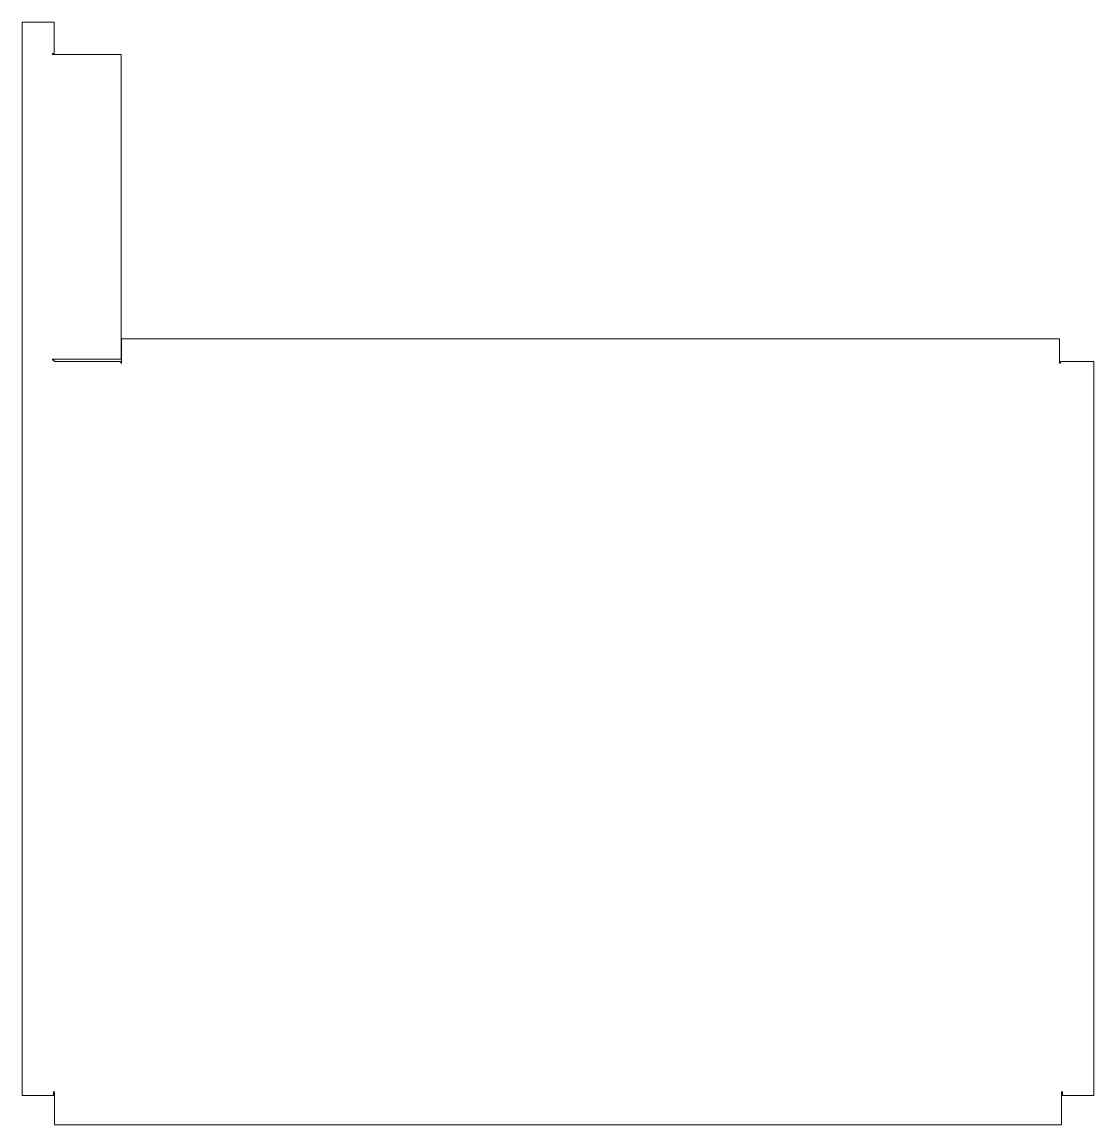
# Model space of a CAD drawing. Header units: millimetres. Extents: x -501 to 499, y -528 to 501.
import ezdxf

# ---------------------------------------------------------------- set-up
doc = ezdxf.new("R2010")
doc.units = ezdxf.units.MM

msp = doc.modelspace()

# ---------------------------------------------------------------- linework, layer by layer
at = {"color": 7, "linetype": 'Continuous', "lineweight": 15}
for p, q in [((-501, 501), (-501, -500.7)), ((-470.9, 501), (-501, 501)), ((-470.9, 471.7), (-470.9, 501)), ((-470.9, 471.7), (-472.5, 471.7)), ((-472.5, 471.7), (-472.5, 470.8)), ((-408.4, 470.8), (-472.5, 470.8)), ((-408.4, 470.8), (-408.4, 186.4)), ((-408.2, 205.3), (-408.2, 182.7)), ((466.8, 205.3), (-408.2, 205.3)), ((466.8, 182.7), (466.8, 205.3)), ((-472.5, 186.3), (-441.3, 186.3)), ((-472.5, 186.3), (-472.5, 185.4)), ((-472.5, 185.4), (-470.9, 185.4)), ((-470.9, 184.3), (-470.9, 185.4)), ((-441.3, 186.4), (-441.3, 186.3)), ((-408.4, 186.4), (-441.3, 186.4)), ((-409, 184.3), (-470.9, 184.3)), ((-409, 184.3), (-409, 182.7)), ((-409, 182.7), (-408.2, 182.7)), ((466.8, 182.7), (467.7, 182.7)), ((467.7, 182.7), (467.7, 184.3)), ((499, 184.3), (467.7, 184.3)), ((499, -500.7), (499, 184.3)), ((-501, -500.7), (-471.7, -500.7)), ((-470.8, -497.4), (-471.7, -497.4)), ((-471.7, -497.4), (-471.7, -500.7)), ((-470.8, -528.3), (-470.8, -497.4)), ((469.7, -497.4), (468.8, -497.4)), ((468.8, -497.4), (468.8, -528.3)), ((469.7, -500.7), (469.7, -497.4)), ((469.7, -500.7), (499, -500.7)), ((-470.8, -528.3), (468.8, -528.3))]:
    msp.add_line(p, q, dxfattribs=at)

doc.saveas('drawing.dxf')
